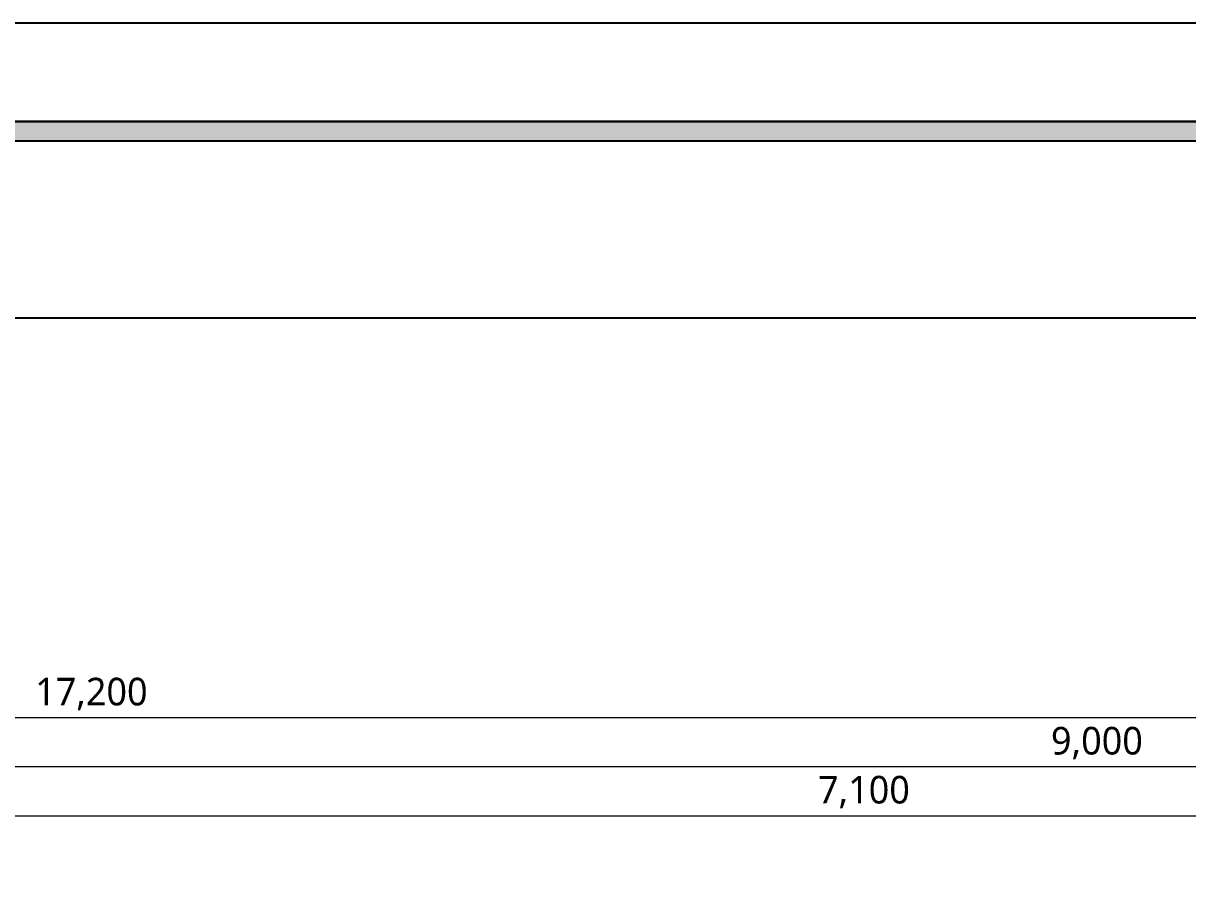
# Model space of a CAD drawing. Header units: metres. Extents: x 11578468 to 47831421, y -58341524 to -14256839.
# Drawn here: x 23844050 to 23848798, y -29052054 to -29048502 of the extents above; entities that cross this region are included whole.
import ezdxf
from ezdxf.enums import TextEntityAlignment as Align

# ---------------------------------------------------------------- set-up
doc = ezdxf.new("R2010")
doc.units = ezdxf.units.M
doc.header["$LTSCALE"] = 50
doc.header["$MEASUREMENT"] = 0
doc.linetypes.add('DH-HID2', pattern=[1.2000000000000002, 0.8, -0.4])
doc.layers.get('DEFPOINTS').update_dxf_attribs({"linetype": 'CONTINUOUS'})
for name, color, linetype in [('FORM(YOURNAME)-1', 1, 'CONTINUOUS'), ('FORM(YOURNAME)-11', 1, 'CONTINUOUS'), ('FU-FURM', 251, 'DH-HID2')]:
    doc.layers.add(name, color=color, linetype=linetype)
doc.layers.add('ha', color=8, linetype='CONTINUOUS', lineweight=5)
doc.styles.add('N 맑은고딕', font='malgun.ttf')
doc.styles.add('YOURNAME', font='malgun.ttf')

# ---------------------------------------------------------------- blocks, each defined once
blk = doc.blocks.new('FORM-ELEVATION')
at = {"layer": 'FORM(YOURNAME)-11'}
h = blk.add_hatch(color=256, dxfattribs=at)
h.dxf.hatch_style = 1
h.paths.add_polyline_path([(-10308.57059686631, 35708.19891316444), (71691.42940313369, 35708.19891316444), (71691.42940313369, 35508.19891316444), (-10308.57059686631, 35508.19891316444)])
h.paths.add_polyline_path([(-10308.57059686631, -21491.80108683556), (71691.42940313369, -21491.80108683556), (71691.42940313369, -21691.80108683556), (-10308.57059686631, -21691.80108683556)])
at = {"layer": 'DEFPOINTS', "color": 158}
blk.add_lwpolyline([(-10308.57059686631, -21691.80108683556), (71691.42940313369, -21691.80108683556), (71691.42940313369, 35708.19891316444), (-10308.57059686631, 35708.19891316444)], close=True, dxfattribs=at)
at = {"layer": 'DEFPOINTS'}
blk.add_lwpolyline([(-8308.57059686631, 33708.19891316444), (61071.42940313369, 33708.19891316444), (61071.42940313369, -19691.80108683556), (-8308.57059686631, -19691.80108683556)], close=True, dxfattribs=at)
at = {"layer": 'FORM(YOURNAME)-11', "color": 250}
blk.add_lwpolyline([(-11308.57059686631, -22691.80108683556), (72691.42940313369, -22691.80108683556), (72691.42940313369, 36708.19891316444), (-11308.57059686631, 36708.19891316444)], close=True, dxfattribs=at)
at = {"layer": 'FORM(YOURNAME)-11'}
blk.add_lwpolyline([(-10308.57059686631, 35708.19891316444), (71691.42940313369, 35708.19891316444), (71691.42940313369, 35508.19891316444), (-10308.57059686631, 35508.19891316444)], close=True, dxfattribs=at)
at = {"layer": 'FORM(YOURNAME)-11', "color": 3, "style": 'YOURNAME'}
for tag, height, p in [('1', 450.5000000000001, (71040.92940313369, -1219.301086835563)), ('2', 450.5000000000001, (71040.92940313369, -1862.872515402734)), ('3', 450.5000000000001, (71040.92940313369, -3150.015372551978)), ('4', 450.5000000000001, (71040.92940313369, -5080.729658268392)), ('5', 514.8571428571429, (71040.92940313369, -7397.586801126599)), ('6', 514.8571428571429, (71040.92940313369, -9650.0868011266)), ('7', 514.8571428571429, (71040.92940313369, -11902.5868011266)), ('8', 514.8571428571429, (71040.92940313369, -14155.0868011266)), ('9', 514.8571428571429, (71040.92940313369, -16407.5868011266)), ('10', 514.8571428571429, (66790.64106271416, -18595.72965826839)), ('11', 514.8571428571429, (71040.92940313369, -18660.0868011266)), ('12', 514.8571428571429, (66790.64106271416, -20848.22965826839)), ('13', 514.8571428571429, (71040.92940313369, -20848.22965826839))]:
    blk.add_attdef(tag, text='', height=height, dxfattribs=at).set_placement(p, align=Align.MIDDLE_RIGHT)
blk = doc.blocks.new('gasdgd')
at = {"layer": 'ha'}
for p, q in [((23835727.69593415, -29051332.2717794), (23852927.69593415, -29051332.2717794)), ((23852927.69593415, -29051532.2717794), (23843927.69593415, -29051532.2717794)), ((23843927.69593415, -29051732.2717794), (23851027.69593415, -29051732.2717794))]:
    blk.add_line(p, q, dxfattribs=at)
at = {"layer": 'ha', "char_height": 112.5, "attachment_point": 5, "style": 'N 맑은고딕'}
for s, insert in [('17,200', (23844327.69593415, -29051236.27993158)), ('9,000', (23848427.69593415, -29051436.5856381)), ('7,100', (23847477.69593415, -29051636.27993158))]:
    blk.add_mtext(s, dxfattribs=dict(at, insert=insert))

msp = doc.modelspace()

# ---------------------------------------------------------------- block references
at = {"layer": 'FORM(YOURNAME)-1', "xscale": 0.4, "yscale": 0.4, "zscale": 0.4}
msp.add_blockref('FORM-ELEVATION', (23831853.22827469, -29063185.23189473), dxfattribs=at)
at = {"layer": 'FU-FURM', "color": 8, "ltscale": 30}
msp.add_blockref('gasdgd', (0, 0), dxfattribs=at)

doc.saveas('drawing.dxf')
